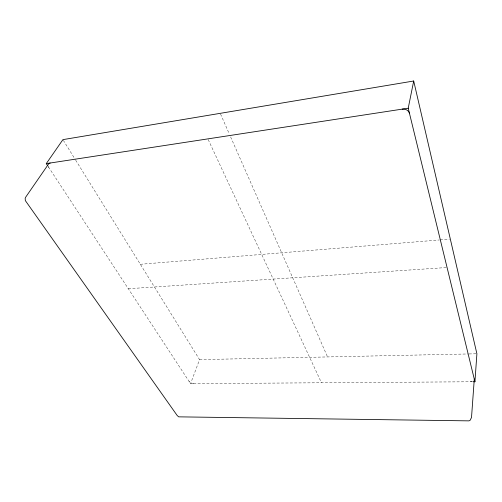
<?xml version="1.0" encoding="UTF-8"?>
<svg xmlns="http://www.w3.org/2000/svg" width="502" height="502" viewBox="0 0 502 502"><rect width="100%" height="100%" fill="white"/><g stroke="black" fill="none" stroke-linecap="round" stroke-linejoin="round"><path stroke-width="0.38" stroke-dasharray="2.51 1.88" d="M472.577 381.765L190.547 383.647L199.564 359.633L75.689 160.188M140.34 264.284L439.394 239.962M440.172 239.9L449.541 239.134M128.311 288.732L446.284 267.56M199.564 359.633L468.297 353.96M469.081 353.941L476.9 353.778M48.424 166.896L190.547 383.647M63.334 140.296L75.275 159.523M208.198 139.594L321.481 382.775M220.547 114.054L229.37 134.078M230.631 136.939L327.555 356.928M472.112 381.564A4.549 2.617 6.7 0 1 470.449 381.777M48.826 167.511A5.183 3.244 33.3 0 1 48.148 165.98M193.816 383.628A3.765 1.989 19.8 0 1 189.066 381.394"/><path stroke-width="0.75" d="M474.283 379.098L471.516 417.495L470.035 420.406L468.899 420.864L178.681 416.848L177.175 415.487L25.326 200.58L25.175 198.227L25.84 196.947L48.173 164.587A5.183 3.244 33.3 0 1 50.213 163.018M473.361 381.758L474.93 381.746L476.9 353.778L413.698 81.004L62.919 139.631L46.272 163.621L47.564 165.591M474.93 381.746L408.22 108.212L413.698 81.004M46.272 163.621L408.22 108.212M402.196 109.135A6.118 5.127 5.4 0 1 409.463 113.32"/></g></svg>
